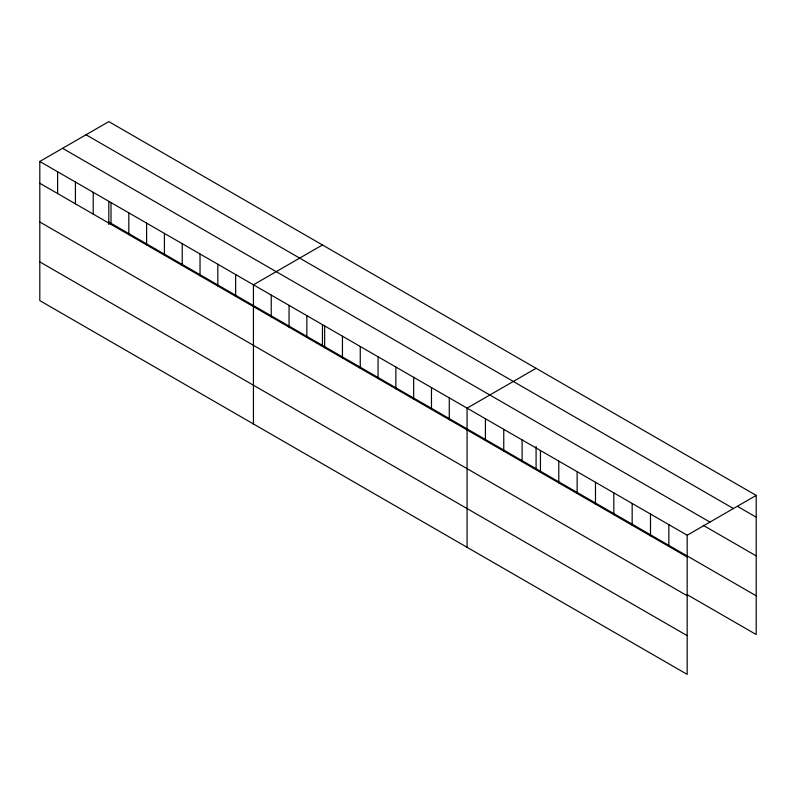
<?xml version="1.0" encoding="UTF-8"?>
<svg xmlns="http://www.w3.org/2000/svg" width="796" height="796" viewBox="0 0 796 796"><rect width="100%" height="100%" fill="white"/><g stroke="black" fill="none" stroke-linecap="round" stroke-linejoin="round"><path stroke-width="1.19" d="M39.8 161.469L687.187 535.23L687.187 674.381L39.8 300.609L39.8 161.469L108.813 121.619L756.2 495.391L756.2 634.531L686.908 594.532M322.45 244.959L253.436 284.809L253.436 423.96M536.086 368.309L467.073 408.149L467.073 547.3M687.187 535.23L756.2 495.391M737.862 506.584L756.2 517.181M86.038 134.773L733.424 508.535M62.576 148.315L709.962 522.086M703.206 525.31L756.2 555.907M108.813 222.044L756.2 595.806M39.8 183.259L687.187 557.021M39.8 221.984L687.187 595.746M39.8 261.884L687.187 635.656M668.849 524.644L668.849 546.434M650.501 514.047L650.501 535.837M632.163 503.46L632.163 525.251M613.815 492.873L613.815 514.664M595.478 482.276L595.478 504.067M577.13 471.69L577.13 493.48M558.792 461.103L558.792 482.893M540.444 450.506L540.444 472.297M536.086 446.427L536.086 468.725M522.106 439.919L522.106 461.71M503.759 429.333L503.759 451.123M485.421 418.736L485.421 440.526M449.272 397.871L449.272 419.661M431.472 387.592L431.472 409.383M413.671 377.314L413.671 399.104M395.861 367.036L395.861 388.826M378.06 356.757L378.06 378.548M360.26 346.479L360.26 368.269M342.449 336.201L342.449 357.991M324.649 325.922L324.649 347.713M322.45 325.435L322.45 345.384M306.848 315.644L306.848 337.434M289.048 305.365L289.048 327.156M271.237 295.087L271.237 316.878M235.636 274.53L235.636 296.321M217.835 264.252L217.835 286.043M200.025 253.974L200.025 275.764M182.224 243.695L182.224 265.486M164.424 233.417L164.424 255.208M146.623 223.139L146.623 244.929M128.813 212.86L128.813 234.651M111.012 202.582L111.012 224.373M108.813 202.094L108.813 224.462M93.212 192.304L93.212 214.094M75.411 182.025L75.411 203.816M57.601 171.747L57.601 193.537"/></g></svg>
